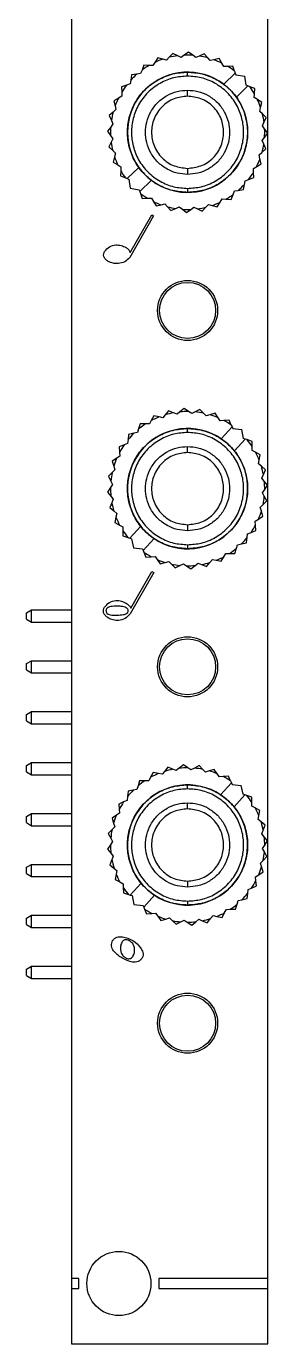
# Model space of a CAD drawing. Extents: x 616 to 1059, y 318 to 582.
# Drawn here: x 822.5 to 846.6, y 318.1 to 449.6 of the extents above; entities that cross this region are included whole.
import ezdxf

# ---------------------------------------------------------------- set-up
doc = ezdxf.new("R2010")
doc.units = 0
doc.layers.get('0').update_dxf_attribs({"linetype": 'CONTINUOUS'})

msp = doc.modelspace()

# ---------------------------------------------------------------- linework, layer by layer
at = {"color": 7, "linetype": 'CONTINUOUS'}
for p, q in [((827.05, 568.62), (827.05, 324.62)), ((846.65, 324.62), (846.65, 499.96)), ((838.74, 447), (838.31, 446.69)), ((839.17, 446.68), (838.74, 447)), ((834.28, 445.71), (834.1, 445.21)), ((834.81, 445.68), (834.28, 445.71)), ((835.19, 445.66), (834.81, 445.68)), ((835.39, 445.98), (835.19, 445.66)), ((835.68, 446.43), (835.39, 445.98)), ((836.19, 446.3), (835.68, 446.43)), ((836.56, 446.2), (836.19, 446.3)), ((836.82, 446.48), (836.56, 446.2)), ((837.18, 446.87), (836.82, 446.48)), ((837.66, 446.64), (837.18, 446.87)), ((838, 446.47), (837.66, 446.64)), ((838.31, 446.69), (838, 446.47)), ((839.47, 446.46), (839.17, 446.68)), ((839.82, 446.61), (839.47, 446.46)), ((840.3, 446.83), (839.82, 446.61)), ((840.66, 446.44), (840.3, 446.83)), ((840.91, 446.15), (840.66, 446.44)), ((841.28, 446.24), (840.91, 446.15)), ((841.8, 446.36), (841.28, 446.24)), ((842.07, 445.9), (841.8, 446.36)), ((842.26, 445.57), (842.07, 445.9)), ((833.06, 444.73), (832.97, 444.2)), ((833.58, 444.8), (833.06, 444.73)), ((833.96, 444.86), (833.58, 444.8)), ((834.1, 445.21), (833.96, 444.86)), ((838.65, 444.6), (838.65, 445)), ((842.64, 445.58), (842.26, 445.57)), ((842.26, 443.79), (843.41, 444.91)), ((843.17, 445.6), (842.64, 445.58)), ((843.35, 445.1), (843.17, 445.6)), ((843.35, 445.1), (843.41, 444.91)), ((843.41, 444.91), (843.48, 444.74)), ((843.48, 444.74), (844.37, 444.59)), ((844.5, 443.69), (844.37, 444.59)), ((832.55, 443.7), (832.05, 443.53)), ((832.05, 443.53), (832.07, 443)), ((832.07, 443), (832.08, 442.62)), ((832.91, 443.83), (832.55, 443.7)), ((832.97, 444.2), (832.91, 443.83)), ((838.65, 442.6), (838.65, 443.2)), ((843.52, 442.5), (844.67, 443.63)), ((844.67, 443.63), (844.5, 443.69)), ((844.86, 443.55), (844.67, 443.63)), ((845.35, 443.37), (844.86, 443.55)), ((845.32, 442.84), (845.35, 443.37)), ((831.75, 442.42), (831.29, 442.15)), ((831.29, 442.15), (831.41, 441.64)), ((832.08, 442.62), (831.75, 442.42)), ((845.3, 442.46), (845.32, 442.84)), ((845.63, 442.26), (845.3, 442.46)), ((846.08, 441.97), (845.63, 442.26)), ((845.94, 441.46), (846.08, 441.97)), ((831.21, 441.01), (830.82, 440.66)), ((830.82, 440.66), (831.04, 440.17)), ((831.5, 441.27), (831.21, 441.01)), ((831.41, 441.64), (831.5, 441.27)), ((845.85, 441.09), (845.94, 441.46)), ((846.13, 440.83), (845.85, 441.09)), ((846.51, 440.47), (846.13, 440.83)), ((846.28, 439.99), (846.51, 440.47)), ((830.97, 439.52), (830.65, 439.1)), ((830.65, 439.1), (830.96, 438.67)), ((831.19, 439.83), (830.97, 439.52)), ((831.04, 440.17), (831.19, 439.83)), ((846.12, 439.65), (846.28, 439.99)), ((846.34, 439.34), (846.12, 439.65)), ((846.65, 438.91), (846.34, 439.34)), ((831.01, 438.01), (830.78, 437.54)), ((830.96, 438.67), (831.18, 438.36)), ((831.18, 438.36), (831.01, 438.01)), ((846.1, 438.18), (846.33, 438.48)), ((846.26, 437.83), (846.1, 438.18)), ((846.47, 437.35), (846.26, 437.83)), ((846.33, 438.48), (846.65, 438.91)), ((830.78, 437.54), (831.17, 437.17)), ((831.17, 437.17), (831.45, 436.91)), ((831.35, 436.54), (831.22, 436.03)), ((831.45, 436.91), (831.35, 436.54)), ((845.8, 436.74), (846.08, 436.99)), ((845.88, 436.37), (845.8, 436.74)), ((846.08, 436.99), (846.47, 437.35)), ((831.22, 436.03), (831.67, 435.75)), ((831.67, 435.75), (831.99, 435.55)), ((831.97, 435.17), (831.94, 434.64)), ((831.99, 435.55), (831.97, 435.17)), ((833.77, 435.5), (832.62, 434.38)), ((838.65, 435.4), (838.65, 434.8)), ((845.22, 435.39), (845.55, 435.58)), ((845.23, 435.01), (845.22, 435.39)), ((845.55, 435.58), (846, 435.85)), ((846, 435.85), (845.88, 436.37)), ((831.94, 434.64), (832.44, 434.45)), ((832.44, 434.45), (832.62, 434.38)), ((832.62, 434.38), (832.79, 434.31)), ((832.79, 434.31), (832.92, 433.41)), ((835.03, 434.21), (833.88, 433.09)), ((844.24, 433.28), (844.32, 433.8)), ((844.32, 433.8), (844.39, 434.17)), ((844.39, 434.17), (844.75, 434.3)), ((844.75, 434.3), (845.25, 434.48)), ((845.25, 434.48), (845.23, 435.01)), ((832.92, 433.41), (833.82, 433.26)), ((833.82, 433.26), (833.88, 433.09)), ((833.88, 433.09), (833.95, 432.9)), ((833.95, 432.9), (834.12, 432.4)), ((838.65, 433.4), (838.65, 433)), ((843.01, 432.3), (843.2, 432.79)), ((843.2, 432.79), (843.34, 433.15)), ((843.34, 433.15), (843.71, 433.2)), ((843.71, 433.2), (844.24, 433.28)), ((834.12, 432.4), (834.65, 432.42)), ((834.65, 432.42), (835.03, 432.43)), ((835.03, 432.43), (835.23, 432.1)), ((835.23, 432.1), (835.5, 431.65)), ((835.5, 431.65), (836.01, 431.77)), ((836.01, 431.77), (836.38, 431.85)), ((836.38, 431.85), (836.64, 431.57)), ((836.64, 431.57), (836.99, 431.18)), ((836.99, 431.18), (837.48, 431.39)), ((837.48, 431.39), (837.82, 431.55)), ((837.82, 431.55), (838.13, 431.32)), ((838.13, 431.32), (838.55, 431)), ((838.55, 431), (838.98, 431.31)), ((838.98, 431.31), (839.29, 431.53)), ((839.29, 431.53), (839.64, 431.37)), ((839.64, 431.37), (840.11, 431.14)), ((840.11, 431.14), (840.48, 431.52)), ((840.48, 431.52), (840.74, 431.8)), ((840.74, 431.8), (841.11, 431.71)), ((841.11, 431.71), (841.62, 431.57)), ((841.62, 431.57), (841.9, 432.02)), ((841.9, 432.02), (842.1, 432.35)), ((842.1, 432.35), (842.48, 432.33)), ((842.48, 432.33), (843.01, 432.3)), ((835.26, 430.65), (832.87, 426.5)), ((832.91, 427.02), (835.07, 430.76)), ((835.07, 430.76), (835.26, 430.65)), ((835.02, 410.23), (834.84, 409.9)), ((835.28, 410.7), (835.02, 410.23)), ((835.8, 410.59), (835.28, 410.7)), ((836.17, 410.52), (835.8, 410.59)), ((836.41, 410.81), (836.17, 410.52)), ((836.76, 411.22), (836.41, 410.81)), ((837.25, 411.01), (836.76, 411.22)), ((837.6, 410.87), (837.25, 411.01)), ((837.89, 411.11), (837.6, 410.87)), ((838.31, 411.43), (837.89, 411.11)), ((838.75, 411.14), (838.31, 411.43)), ((839.07, 410.93), (838.75, 411.14)), ((839.4, 411.1), (839.07, 410.93)), ((839.87, 411.35), (839.4, 411.1)), ((840.25, 410.97), (839.87, 411.35)), ((840.52, 410.7), (840.25, 410.97)), ((840.88, 410.81), (840.52, 410.7)), ((841.39, 410.96), (840.88, 410.81)), ((841.69, 410.52), (841.39, 410.96)), ((841.9, 410.2), (841.69, 410.52)), ((842.28, 410.23), (841.9, 410.2)), ((842.81, 410.28), (842.28, 410.23)), ((843.01, 409.79), (842.81, 410.28)), ((832.76, 408.85), (832.7, 408.33)), ((833.28, 408.96), (832.76, 408.85)), ((833.65, 409.03), (833.28, 408.96)), ((833.76, 409.4), (833.65, 409.03)), ((833.93, 409.9), (833.76, 409.4)), ((834.45, 409.9), (833.93, 409.9)), ((834.84, 409.9), (834.45, 409.9)), ((838.65, 409.04), (838.65, 409.44)), ((842, 408.42), (843.09, 409.6)), ((843.01, 409.79), (843.09, 409.6)), ((843.09, 409.6), (843.16, 409.44)), ((843.16, 409.44), (844.06, 409.33)), ((844.24, 408.44), (844.06, 409.33)), ((832.3, 407.8), (831.81, 407.6)), ((831.81, 407.6), (831.86, 407.07)), ((832.65, 407.95), (832.3, 407.8)), ((832.7, 408.33), (832.65, 407.95)), ((838.65, 407.04), (838.65, 407.64)), ((843.32, 407.2), (844.41, 408.39)), ((844.41, 408.39), (844.24, 408.44)), ((844.6, 408.33), (844.41, 408.39)), ((845.11, 408.16), (844.6, 408.33)), ((845.11, 407.64), (845.11, 408.16)), ((845.11, 407.25), (845.11, 407.64)), ((831.57, 406.48), (831.13, 406.19)), ((831.13, 406.19), (831.28, 405.68)), ((831.89, 406.69), (831.57, 406.48)), ((831.86, 407.07), (831.89, 406.69)), ((845.44, 407.07), (845.11, 407.25)), ((845.9, 406.81), (845.44, 407.07)), ((845.73, 405.92), (845.8, 406.29)), ((845.8, 406.29), (845.9, 406.81)), ((831.12, 405.04), (830.74, 404.67)), ((831.39, 405.31), (831.12, 405.04)), ((831.28, 405.68), (831.39, 405.31)), ((846.02, 405.68), (845.73, 405.92)), ((846.42, 405.33), (846.02, 405.68)), ((846.22, 404.84), (846.42, 405.33)), ((830.74, 404.67), (830.99, 404.2)), ((831.16, 403.86), (830.95, 403.54)), ((830.99, 404.2), (831.16, 403.86)), ((846.07, 404.49), (846.22, 404.84)), ((846.31, 404.2), (846.07, 404.49)), ((846.64, 403.78), (846.31, 404.2)), ((846.35, 403.34), (846.64, 403.78)), ((830.95, 403.54), (830.66, 403.1)), ((830.66, 403.1), (830.98, 402.69)), ((830.98, 402.69), (831.22, 402.39)), ((831.22, 402.39), (831.08, 402.04)), ((846.14, 403.02), (846.35, 403.34)), ((846.31, 402.69), (846.14, 403.02)), ((846.55, 402.22), (846.31, 402.69)), ((831.08, 402.04), (830.87, 401.55)), ((830.87, 401.55), (831.28, 401.21)), ((831.28, 401.21), (831.57, 400.96)), ((831.57, 400.96), (831.5, 400.59)), ((845.91, 401.57), (846.18, 401.84)), ((846.02, 401.21), (845.91, 401.57)), ((846.16, 400.7), (846.02, 401.21)), ((846.18, 401.84), (846.55, 402.22)), ((831.5, 400.59), (831.39, 400.07)), ((831.39, 400.07), (831.86, 399.81)), ((831.86, 399.81), (832.19, 399.63)), ((832.19, 399.63), (832.19, 399.25)), ((833.97, 399.68), (832.88, 398.5)), ((838.65, 399.84), (838.65, 399.24)), ((845.41, 400.19), (845.72, 400.4)), ((845.44, 399.81), (845.41, 400.19)), ((845.48, 399.28), (845.44, 399.81)), ((845.72, 400.4), (846.16, 400.7)), ((832.19, 399.25), (832.19, 398.72)), ((832.19, 398.72), (832.69, 398.56)), ((832.69, 398.56), (832.88, 398.5)), ((832.88, 398.5), (833.06, 398.44)), ((833.06, 398.44), (833.24, 397.55)), ((835.3, 398.46), (834.21, 397.28)), ((844.54, 398.03), (844.6, 398.56)), ((844.6, 398.56), (844.64, 398.93)), ((844.64, 398.93), (844.99, 399.08)), ((844.99, 399.08), (845.48, 399.28)), ((833.24, 397.55), (834.14, 397.45)), ((834.14, 397.45), (834.21, 397.28)), ((834.21, 397.28), (834.29, 397.1)), ((834.29, 397.1), (834.49, 396.61)), ((838.65, 397.84), (838.65, 397.44)), ((842.28, 396.65), (842.46, 396.98)), ((842.46, 396.98), (842.84, 396.98)), ((842.84, 396.98), (843.37, 396.98)), ((843.37, 396.98), (843.53, 397.49)), ((843.53, 397.49), (843.65, 397.85)), ((843.65, 397.85), (844.02, 397.93)), ((844.02, 397.93), (844.54, 398.03)), ((834.49, 396.61), (835.02, 396.65)), ((835.02, 396.65), (835.4, 396.68)), ((835.4, 396.68), (835.61, 396.37)), ((835.61, 396.37), (835.9, 395.93)), ((835.9, 395.93), (836.41, 396.07)), ((836.41, 396.07), (836.78, 396.18)), ((836.78, 396.18), (837.05, 395.91)), ((837.05, 395.91), (837.42, 395.54)), ((837.42, 395.54), (837.89, 395.78)), ((837.89, 395.78), (838.23, 395.95)), ((838.23, 395.95), (838.55, 395.74)), ((838.55, 395.74), (838.99, 395.45)), ((838.99, 395.45), (839.4, 395.78)), ((839.4, 395.78), (839.7, 396.02)), ((839.7, 396.02), (840.05, 395.87)), ((840.05, 395.87), (840.54, 395.67)), ((840.54, 395.67), (840.88, 396.07)), ((840.88, 396.07), (841.13, 396.36)), ((841.13, 396.36), (841.5, 396.29)), ((841.5, 396.29), (842.02, 396.19)), ((842.02, 396.19), (842.28, 396.65)), ((835.29, 395.07), (832.91, 390.96)), ((832.97, 391.5), (835.09, 395.18)), ((835.09, 395.18), (835.29, 395.07)), ((822.55, 391.06), (823.05, 391.35)), ((822.55, 390.43), (822.55, 391.06)), ((822.55, 390.43), (823.05, 390.13)), ((823.05, 390.13), (823.05, 391.35)), ((823.05, 391.35), (827.05, 391.35)), ((823.05, 390.13), (827.05, 390.13)), ((822.55, 385.98), (823.05, 386.27)), ((822.55, 385.35), (822.55, 385.98)), ((822.55, 385.35), (823.05, 385.05)), ((823.05, 385.05), (823.05, 386.27)), ((823.05, 386.27), (827.05, 386.27)), ((823.05, 385.05), (827.05, 385.05)), ((822.55, 380.9), (823.05, 381.19)), ((822.55, 380.27), (822.55, 380.9)), ((822.55, 380.27), (823.05, 379.97)), ((823.05, 379.97), (823.05, 381.19)), ((823.05, 381.19), (827.05, 381.19)), ((823.05, 379.97), (827.05, 379.97)), ((822.55, 375.82), (823.05, 376.11)), ((823.05, 374.89), (823.05, 376.11)), ((823.05, 376.11), (827.05, 376.11)), ((822.55, 375.19), (822.55, 375.82)), ((822.55, 375.19), (823.05, 374.89)), ((823.05, 374.89), (827.05, 374.89)), ((834.95, 374.64), (834.77, 374.3)), ((835.21, 375.1), (834.95, 374.64)), ((835.73, 375.01), (835.21, 375.1)), ((836.1, 374.94), (835.73, 375.01)), ((836.34, 375.23), (836.1, 374.94)), ((836.68, 375.64), (836.34, 375.23)), ((837.17, 375.44), (836.68, 375.64)), ((837.52, 375.3), (837.17, 375.44)), ((837.82, 375.54), (837.52, 375.3)), ((838.23, 375.87), (837.82, 375.54)), ((838.67, 375.58), (838.23, 375.87)), ((838.99, 375.37), (838.67, 375.58)), ((839.33, 375.55), (838.99, 375.37)), ((839.8, 375.8), (839.33, 375.55)), ((840.18, 375.43), (839.8, 375.8)), ((840.45, 375.16), (840.18, 375.43)), ((840.81, 375.27), (840.45, 375.16)), ((841.32, 375.42), (840.81, 375.27)), ((841.62, 374.99), (841.32, 375.42)), ((841.83, 374.67), (841.62, 374.99)), ((842.21, 374.71), (841.83, 374.67)), ((842.74, 374.76), (842.21, 374.71)), ((842.95, 374.27), (842.74, 374.76)), ((833.22, 373.35), (832.7, 373.24)), ((833.59, 373.42), (833.22, 373.35)), ((833.71, 373.79), (833.59, 373.42)), ((833.86, 374.29), (833.71, 373.79)), ((834.39, 374.3), (833.86, 374.29)), ((834.77, 374.3), (834.39, 374.3)), ((838.65, 373.48), (838.65, 373.88)), ((841.95, 372.89), (843.03, 374.09)), ((842.95, 374.27), (843.03, 374.09)), ((843.03, 374.09), (843.1, 373.92)), ((843.1, 373.92), (844, 373.83)), ((844.19, 372.94), (844, 373.83)), ((832.26, 372.18), (831.77, 371.97)), ((832.61, 372.33), (832.26, 372.18)), ((832.65, 372.71), (832.61, 372.33)), ((832.7, 373.24), (832.65, 372.71)), ((838.65, 371.48), (838.65, 372.08)), ((843.29, 371.69), (844.36, 372.88)), ((844.36, 372.88), (844.19, 372.94)), ((844.55, 372.82), (844.36, 372.88)), ((845.06, 372.67), (844.55, 372.82)), ((845.06, 372.14), (845.06, 372.67)), ((845.07, 371.76), (845.06, 372.14)), ((822.55, 370.74), (823.05, 371.03)), ((822.55, 370.11), (822.55, 370.74)), ((823.05, 369.81), (823.05, 371.03)), ((823.05, 371.03), (827.05, 371.03)), ((831.54, 370.85), (831.11, 370.55)), ((831.86, 371.07), (831.54, 370.85)), ((831.77, 371.97), (831.82, 371.45)), ((831.82, 371.45), (831.86, 371.07)), ((845.4, 371.58), (845.07, 371.76)), ((845.87, 371.32), (845.4, 371.58)), ((845.7, 370.43), (845.77, 370.8)), ((845.77, 370.8), (845.87, 371.32)), ((822.55, 370.11), (823.05, 369.81)), ((823.05, 369.81), (827.05, 369.81)), ((831.1, 369.41), (830.73, 369.03)), ((831.37, 369.68), (831.1, 369.41)), ((831.11, 370.55), (831.26, 370.05)), ((831.26, 370.05), (831.37, 369.68)), ((845.99, 370.19), (845.7, 370.43)), ((846.4, 369.85), (845.99, 370.19)), ((846.21, 369.36), (846.4, 369.85)), ((830.73, 369.03), (830.98, 368.56)), ((831.16, 368.23), (830.95, 367.91)), ((830.98, 368.56), (831.16, 368.23)), ((846.06, 369.01), (846.21, 369.36)), ((846.3, 368.71), (846.06, 369.01)), ((846.64, 368.3), (846.3, 368.71)), ((846.35, 367.86), (846.64, 368.3)), ((830.95, 367.91), (830.66, 367.47)), ((830.66, 367.47), (830.99, 367.05)), ((830.99, 367.05), (831.23, 366.76)), ((831.23, 366.76), (831.09, 366.41)), ((846.14, 367.54), (846.35, 367.86)), ((846.32, 367.2), (846.14, 367.54)), ((846.56, 366.73), (846.32, 367.2)), ((822.55, 365.66), (823.05, 365.95)), ((822.55, 365.03), (822.55, 365.66)), ((823.05, 364.73), (823.05, 365.95)), ((823.05, 365.95), (827.05, 365.95)), ((831.09, 366.41), (830.89, 365.91)), ((830.89, 365.91), (831.3, 365.58)), ((831.3, 365.58), (831.59, 365.33)), ((845.93, 366.08), (846.19, 366.35)), ((846.04, 365.72), (845.93, 366.08)), ((846.19, 365.21), (846.04, 365.72)), ((846.19, 366.35), (846.56, 366.73)), ((822.55, 365.03), (823.05, 364.73)), ((823.05, 364.73), (827.05, 364.73)), ((831.52, 364.96), (831.43, 364.44)), ((831.43, 364.44), (831.89, 364.19)), ((831.59, 365.33), (831.52, 364.96)), ((831.89, 364.19), (832.23, 364.01)), ((838.65, 364.28), (838.65, 363.68)), ((845.44, 364.7), (845.75, 364.91)), ((845.47, 364.32), (845.44, 364.7)), ((845.52, 363.79), (845.47, 364.32)), ((845.75, 364.91), (846.19, 365.21)), ((832.23, 364.01), (832.23, 363.63)), ((832.23, 363.63), (832.24, 363.1)), ((832.24, 363.1), (832.74, 362.94)), ((832.74, 362.94), (832.93, 362.88)), ((834.01, 364.08), (832.93, 362.88)), ((832.93, 362.88), (833.11, 362.83)), ((833.11, 362.83), (833.29, 361.94)), ((835.35, 362.87), (834.27, 361.68)), ((844.59, 362.53), (844.65, 363.05)), ((844.65, 363.05), (844.69, 363.43)), ((844.69, 363.43), (845.04, 363.58)), ((845.04, 363.58), (845.52, 363.79)), ((833.29, 361.94), (834.2, 361.84)), ((834.2, 361.84), (834.27, 361.68)), ((834.27, 361.68), (834.35, 361.49)), ((834.35, 361.49), (834.56, 361.01)), ((838.65, 362.28), (838.65, 361.88)), ((843.43, 361.47), (843.59, 361.98)), ((843.59, 361.98), (843.7, 362.34)), ((843.7, 362.34), (844.07, 362.42)), ((844.07, 362.42), (844.59, 362.53)), ((822.55, 360.58), (823.05, 360.87)), ((822.55, 359.95), (822.55, 360.58)), ((823.05, 359.65), (823.05, 360.87)), ((823.05, 360.87), (827.05, 360.87)), ((834.56, 361.01), (835.08, 361.06)), ((835.08, 361.06), (835.46, 361.09)), ((835.46, 361.09), (835.68, 360.78)), ((835.68, 360.78), (835.98, 360.34)), ((835.98, 360.34), (836.48, 360.49)), ((836.48, 360.49), (836.85, 360.6)), ((836.85, 360.6), (837.12, 360.34)), ((837.12, 360.34), (837.5, 359.97)), ((837.5, 359.97), (837.97, 360.21)), ((837.97, 360.21), (838.3, 360.39)), ((838.3, 360.39), (838.62, 360.18)), ((838.62, 360.18), (839.06, 359.89)), ((839.06, 359.89), (839.48, 360.23)), ((839.48, 360.23), (839.77, 360.47)), ((839.77, 360.47), (840.12, 360.32)), ((840.12, 360.32), (840.62, 360.13)), ((840.62, 360.13), (840.95, 360.54)), ((840.95, 360.54), (841.2, 360.83)), ((841.2, 360.83), (841.57, 360.76)), ((841.57, 360.76), (842.09, 360.66)), ((842.09, 360.66), (842.34, 361.13)), ((842.34, 361.13), (842.52, 361.46)), ((842.52, 361.46), (842.9, 361.47)), ((842.9, 361.47), (843.43, 361.47)), ((822.55, 359.95), (823.05, 359.65)), ((823.05, 359.65), (827.05, 359.65)), ((822.55, 355.5), (823.05, 355.79)), ((822.55, 354.87), (822.55, 355.5)), ((823.05, 354.57), (823.05, 355.79)), ((823.05, 355.79), (827.05, 355.79)), ((822.55, 354.87), (823.05, 354.57)), ((823.05, 354.57), (827.05, 354.57)), ((827.05, 324.62), (827.05, 323.62)), ((827.79, 324.62), (827.05, 324.62)), ((827.05, 323.62), (827.79, 323.62)), ((827.05, 323.62), (827.05, 318.12)), ((827.79, 323.62), (827.79, 324.62)), ((835.79, 324.62), (835.79, 323.62)), ((846.65, 324.62), (835.79, 324.62)), ((835.79, 323.62), (846.65, 323.62)), ((846.65, 323.62), (846.65, 324.62)), ((846.65, 318.12), (846.65, 323.62)), ((827.05, 318.12), (846.65, 318.12))]:
    msp.add_line(p, q, dxfattribs=at)
for centre, radius in [((838.65, 421.22), 3), ((838.65, 421.22), 2.8), ((838.65, 385.66), 3), ((838.65, 385.66), 2.8), ((838.65, 350.1), 3), ((838.65, 350.1), 2.8), ((831.79, 324.12), 3.2)]:
    msp.add_circle(centre, radius, dxfattribs=at)
for centre, radius, start, end in [((838.65, 439), 7.7, 119.8756, 126.2433), ((838.65, 439), 7.7, 108.6256, 114.9933), ((838.65, 439), 7.7, 97.3756, 103.7433), ((838.65, 439), 7.7, 86.1256, 92.4933), ((838.65, 439), 7.7, 74.8756, 81.2433), ((838.65, 439), 7.7, 63.6256, 69.9933), ((838.65, 439), 6, 52.9364, 215.6825), ((838.65, 439), 7.7, 131.1256, 137.4933), ((838.65, 439), 7.7, 52.3756, 58.7433), ((838.65, 439), 7.7, 142.3756, 148.7433), ((838.65, 439), 6, 35.6825, 52.9364), ((838.65, 439), 7.7, 29.8756, 36.2433), ((838.65, 439), 7.7, 153.6256, 159.9933), ((838.65, 439), 6, 232.9364, 35.6825), ((838.65, 439), 7.7, 18.6256, 24.9933), ((838.65, 439), 7.7, 164.8756, 171.2433), ((838.65, 439), 7.7, 7.3756, 13.7433), ((838.65, 439), 7.7, 176.1256, 182.4933), ((838.65, 439), 7.7, 356.1256, 2.4933), ((838.65, 439), 7.7, 187.3756, 193.7433), ((838.65, 439), 7.7, 344.8756, 351.2433), ((838.65, 439), 7.7, 198.6256, 204.9933), ((838.65, 439), 7.7, 209.8756, 216.2433), ((838.65, 439), 6, 215.6825, 232.9364), ((838.65, 439), 7.7, 333.6256, 339.9933), ((838.65, 439), 7.7, 311.1256, 317.4933), ((838.65, 439), 7.7, 322.3756, 328.7433), ((838.65, 439), 7.7, 232.3756, 238.7433), ((838.65, 439), 7.7, 299.8756, 306.2433), ((838.65, 439), 7.7, 243.6256, 249.9933), ((838.65, 439), 7.7, 254.8756, 261.2433), ((838.65, 439), 7.7, 266.1256, 272.4933), ((838.65, 439), 7.7, 277.3756, 283.7433), ((838.65, 439), 7.7, 288.6256, 294.9933), ((838.65, 403.44), 7.7, 111.7462, 118.114), ((838.65, 403.44), 7.7, 100.4962, 106.864), ((838.65, 403.44), 7.7, 89.2462, 95.614), ((838.65, 403.44), 7.7, 77.9962, 84.364), ((838.65, 403.44), 7.7, 66.7462, 73.114), ((838.65, 403.44), 7.7, 55.4962, 61.864), ((838.65, 403.44), 6, 56.057, 218.8032), ((838.65, 403.44), 7.7, 134.2462, 140.614), ((838.65, 403.44), 7.7, 122.9962, 129.364), ((838.65, 403.44), 7.7, 145.4962, 151.864), ((838.65, 403.44), 6, 38.8032, 56.057), ((838.65, 403.44), 7.7, 32.9962, 39.364), ((838.65, 403.44), 7.7, 156.7462, 163.114), ((838.65, 403.44), 6, 236.057, 38.8032), ((838.65, 403.44), 7.7, 21.7462, 28.114), ((838.65, 403.44), 7.7, 167.9962, 174.364), ((838.65, 403.44), 7.7, 10.4962, 16.864), ((838.65, 403.44), 7.7, 359.2462, 5.614), ((838.65, 403.44), 7.7, 179.2462, 185.614), ((838.65, 403.44), 7.7, 347.9962, 354.364), ((838.65, 403.44), 7.7, 190.4962, 196.864), ((838.65, 403.44), 7.7, 336.7462, 343.114), ((838.65, 403.44), 7.7, 201.7462, 208.114), ((838.65, 403.44), 6, 218.8032, 236.057), ((838.65, 403.44), 7.7, 325.4962, 331.864), ((838.65, 403.44), 7.7, 212.9962, 219.364), ((838.65, 403.44), 7.7, 314.2462, 320.614), ((838.65, 403.44), 7.7, 235.4962, 241.864), ((838.65, 403.44), 7.7, 302.9962, 309.364), ((838.65, 403.44), 7.7, 246.7462, 253.114), ((838.65, 403.44), 7.7, 257.9962, 264.364), ((838.65, 403.44), 7.7, 269.2462, 275.614), ((838.65, 403.44), 7.7, 280.4962, 286.864), ((838.65, 403.44), 7.7, 291.7462, 298.114), ((838.65, 367.88), 7.7, 112.3036, 118.6714), ((838.65, 367.88), 7.7, 101.0536, 107.4214), ((838.65, 367.88), 7.7, 89.8036, 96.1714), ((838.65, 367.88), 7.7, 78.5536, 84.9214), ((838.65, 367.88), 7.7, 67.3036, 73.6714), ((838.65, 367.88), 7.7, 56.0536, 62.4214), ((838.65, 367.88), 6, 56.6144, 219.3606), ((838.65, 367.88), 7.7, 134.8036, 141.1714), ((838.65, 367.88), 7.7, 123.5536, 129.9214), ((838.65, 367.88), 7.7, 146.0536, 152.4214), ((838.65, 367.88), 6, 39.3606, 56.6144), ((838.65, 367.88), 7.7, 33.5536, 39.9214), ((838.65, 367.88), 7.7, 157.3036, 163.6714), ((838.65, 367.88), 6, 236.6144, 39.3606), ((838.65, 367.88), 7.7, 22.3036, 28.6714), ((838.65, 367.88), 7.7, 168.5536, 174.9214), ((838.65, 367.88), 7.7, 11.0536, 17.4214), ((838.65, 367.88), 7.7, 359.8036, 6.1714), ((838.65, 367.88), 7.7, 179.8036, 186.1714), ((838.65, 367.88), 7.7, 348.5536, 354.9214), ((838.65, 367.88), 7.7, 191.0536, 197.4214), ((838.65, 367.88), 7.7, 337.3036, 343.6714), ((838.65, 367.88), 7.7, 202.3036, 208.6714), ((838.65, 367.88), 7.7, 326.0536, 332.4214), ((838.65, 367.88), 7.7, 213.5536, 219.9214), ((838.65, 367.88), 6, 219.3606, 236.6144), ((838.65, 367.88), 7.7, 314.8036, 321.1714), ((838.65, 367.88), 7.7, 236.0536, 242.4214), ((838.65, 367.88), 7.7, 303.5536, 309.9214), ((838.65, 367.88), 7.7, 247.3036, 253.6714), ((838.65, 367.88), 7.7, 258.5536, 264.9214), ((838.65, 367.88), 7.7, 269.8036, 276.1714), ((838.65, 367.88), 7.7, 281.0536, 287.4214), ((838.65, 367.88), 7.7, 292.3036, 298.6714)]:
    msp.add_arc(centre, radius, start, end, dxfattribs=at)
for points, knots in [([(838.65, 433), (838.15, 433.04), (837.13, 433.11), (835.66, 433.72), (834.35, 434.7), (833.36, 436.02), (832.77, 437.49), (832.59, 439), (832.77, 440.52), (833.36, 441.99), (834.35, 443.3), (835.66, 444.28), (837.13, 444.89), (838.15, 444.97), (838.65, 445)], [0, 0, 0, 0, 0.078504, 0.162677, 0.25, 0.337323, 0.421496, 0.5, 0.578504, 0.662677, 0.75, 0.837323, 0.921496, 1, 1, 1, 1]), ([(838.65, 444.6), (838.19, 444.57), (837.23, 444.5), (835.86, 443.93), (834.64, 443.01), (833.71, 441.79), (833.17, 440.42), (832.99, 439), (833.17, 437.59), (833.71, 436.21), (834.64, 434.99), (835.86, 434.07), (837.23, 433.5), (838.19, 433.44), (838.65, 433.4)], [0, 0, 0, 0, 0.078504, 0.162677, 0.25, 0.337323, 0.421496, 0.5, 0.578504, 0.662677, 0.75, 0.837323, 0.921496, 1, 1, 1, 1]), ([(838.65, 445), (839.14, 444.97), (840.16, 444.89), (841.64, 444.28), (842.94, 443.3), (843.94, 441.99), (844.52, 440.52), (844.71, 439), (844.52, 437.49), (843.94, 436.02), (842.94, 434.7), (841.64, 433.72), (840.16, 433.11), (839.14, 433.04), (838.65, 433)], [0, 0, 0, 0, 0.078504, 0.162677, 0.25, 0.337323, 0.421496, 0.5, 0.578504, 0.662677, 0.75, 0.837323, 0.921496, 1, 1, 1, 1]), ([(838.65, 433.4), (839.11, 433.44), (840.06, 433.5), (841.44, 434.07), (842.66, 434.99), (843.58, 436.21), (844.13, 437.59), (844.3, 439), (844.13, 440.42), (843.58, 441.79), (842.66, 443.01), (841.44, 443.93), (840.06, 444.5), (839.11, 444.57), (838.65, 444.6)], [0, 0, 0, 0, 0.078504, 0.162677, 0.25, 0.337323, 0.421496, 0.5, 0.578504, 0.662677, 0.75, 0.837323, 0.921496, 1, 1, 1, 1]), ([(838.65, 434.8), (838.3, 434.83), (837.59, 434.88), (836.56, 435.3), (835.64, 435.99), (834.95, 436.91), (834.54, 437.94), (834.41, 439), (834.54, 440.06), (834.95, 441.09), (835.64, 442.01), (836.56, 442.7), (837.59, 443.13), (838.3, 443.18), (838.65, 443.2)], [0, 0, 0, 0, 0.078504, 0.162677, 0.25, 0.337323, 0.421496, 0.5, 0.578504, 0.662677, 0.75, 0.837323, 0.921496, 1, 1, 1, 1]), ([(838.65, 443.2), (838.99, 443.18), (839.71, 443.13), (840.74, 442.7), (841.66, 442.01), (842.35, 441.09), (842.76, 440.06), (842.89, 439), (842.76, 437.94), (842.35, 436.91), (841.66, 435.99), (840.74, 435.3), (839.71, 434.88), (838.99, 434.83), (838.65, 434.8)], [0, 0, 0, 0, 0.078504, 0.162677, 0.25, 0.337323, 0.421496, 0.5, 0.578504, 0.662677, 0.75, 0.837323, 0.921496, 1, 1, 1, 1]), ([(838.65, 442.6), (838.2, 442.55), (837.25, 442.45), (836.03, 441.61), (835.23, 440.4), (834.96, 439), (835.23, 437.61), (836.03, 436.39), (837.25, 435.56), (838.2, 435.45), (838.65, 435.4)], [0, 0, 0, 0, 0.120054, 0.25, 0.379946, 0.5, 0.620054, 0.75, 0.879946, 1, 1, 1, 1]), ([(838.65, 435.4), (839.1, 435.45), (840.04, 435.56), (841.27, 436.39), (842.07, 437.61), (842.33, 439), (842.07, 440.4), (841.27, 441.61), (840.04, 442.45), (839.1, 442.55), (838.65, 442.6)], [0, 0, 0, 0, 0.120054, 0.25, 0.379946, 0.5, 0.620054, 0.75, 0.879946, 1, 1, 1, 1]), ([(830.36, 427.12), (830.51, 427.3), (830.8, 427.64), (831.44, 427.78), (832.02, 427.74), (832.34, 427.58), (832.5, 427.5)], [0, 0, 0, 0, 0.2783, 0.558213, 0.779085, 1, 1, 1, 1]), ([(832.5, 427.5), (832.6, 427.44), (832.79, 427.31), (832.87, 427.11), (832.91, 427.02)], [0, 0, 0, 0, 0.559969, 1, 1, 1, 1]), ([(830.71, 426.12), (830.62, 426.18), (830.43, 426.31), (830.27, 426.59), (830.25, 426.88), (830.32, 427.04), (830.36, 427.12)], [0, 0, 0, 0, 0.280577, 0.560305, 0.77989, 1, 1, 1, 1]), ([(832.87, 426.5), (832.71, 426.34), (832.4, 426.02), (831.77, 425.9), (831.2, 425.91), (830.87, 426.05), (830.71, 426.12)], [0, 0, 0, 0, 0.27751, 0.558305, 0.779461, 1, 1, 1, 1]), ([(838.65, 397.44), (838.15, 397.48), (837.13, 397.55), (835.66, 398.16), (834.35, 399.14), (833.36, 400.46), (832.77, 401.93), (832.59, 403.44), (832.77, 404.96), (833.36, 406.43), (834.35, 407.74), (835.66, 408.72), (837.13, 409.33), (838.15, 409.41), (838.65, 409.44)], [0, 0, 0, 0, 0.078504, 0.162677, 0.25, 0.337323, 0.421496, 0.5, 0.578504, 0.662677, 0.75, 0.837323, 0.921496, 1, 1, 1, 1]), ([(838.65, 409.04), (838.19, 409.01), (837.23, 408.94), (835.86, 408.37), (834.64, 407.45), (833.71, 406.23), (833.17, 404.86), (832.99, 403.44), (833.17, 402.03), (833.71, 400.65), (834.64, 399.43), (835.86, 398.51), (837.23, 397.94), (838.19, 397.88), (838.65, 397.84)], [0, 0, 0, 0, 0.078504, 0.162677, 0.25, 0.337323, 0.421496, 0.5, 0.578504, 0.662677, 0.75, 0.837323, 0.921496, 1, 1, 1, 1]), ([(838.65, 409.44), (839.14, 409.41), (840.16, 409.33), (841.64, 408.72), (842.94, 407.74), (843.94, 406.43), (844.52, 404.96), (844.71, 403.44), (844.52, 401.93), (843.94, 400.46), (842.94, 399.14), (841.64, 398.16), (840.16, 397.55), (839.14, 397.48), (838.65, 397.44)], [0, 0, 0, 0, 0.078504, 0.162677, 0.25, 0.337323, 0.421496, 0.5, 0.578504, 0.662677, 0.75, 0.837323, 0.921496, 1, 1, 1, 1]), ([(838.65, 397.84), (839.11, 397.88), (840.06, 397.94), (841.44, 398.51), (842.66, 399.43), (843.58, 400.65), (844.13, 402.03), (844.3, 403.44), (844.13, 404.86), (843.58, 406.23), (842.66, 407.45), (841.44, 408.37), (840.06, 408.94), (839.11, 409.01), (838.65, 409.04)], [0, 0, 0, 0, 0.078504, 0.162677, 0.25, 0.337323, 0.421496, 0.5, 0.578504, 0.662677, 0.75, 0.837323, 0.921496, 1, 1, 1, 1]), ([(838.65, 399.24), (838.3, 399.27), (837.59, 399.32), (836.56, 399.74), (835.64, 400.43), (834.95, 401.35), (834.54, 402.38), (834.41, 403.44), (834.54, 404.5), (834.95, 405.53), (835.64, 406.45), (836.56, 407.14), (837.59, 407.57), (838.3, 407.62), (838.65, 407.64)], [0, 0, 0, 0, 0.0785035, 0.1626766, 0.25, 0.3373234, 0.4214965, 0.5, 0.5785035, 0.6626766, 0.75, 0.8373234, 0.9214965, 1, 1, 1, 1]), ([(838.65, 407.64), (838.99, 407.62), (839.71, 407.57), (840.74, 407.14), (841.66, 406.45), (842.35, 405.53), (842.76, 404.5), (842.89, 403.44), (842.76, 402.38), (842.35, 401.35), (841.66, 400.43), (840.74, 399.74), (839.71, 399.32), (838.99, 399.27), (838.65, 399.24)], [0, 0, 0, 0, 0.078504, 0.162677, 0.25, 0.337323, 0.421496, 0.5, 0.578504, 0.662677, 0.75, 0.837323, 0.921496, 1, 1, 1, 1]), ([(838.65, 407.04), (838.2, 406.99), (837.25, 406.89), (836.03, 406.05), (835.23, 404.84), (834.96, 403.44), (835.23, 402.05), (836.03, 400.83), (837.25, 400), (838.2, 399.89), (838.65, 399.84)], [0, 0, 0, 0, 0.120054, 0.25, 0.379946, 0.5, 0.620054, 0.75, 0.879946, 1, 1, 1, 1]), ([(838.65, 399.84), (839.1, 399.89), (840.04, 400), (841.27, 400.83), (842.07, 402.05), (842.33, 403.44), (842.07, 404.84), (841.27, 406.05), (840.04, 406.89), (839.1, 406.99), (838.65, 407.04)], [0, 0, 0, 0, 0.120054, 0.25, 0.379946, 0.5, 0.620054, 0.75, 0.879946, 1, 1, 1, 1]), ([(830.34, 391.6), (830.49, 391.77), (830.8, 392.13), (831.45, 392.3), (832.05, 392.25), (832.37, 392.08), (832.53, 392)], [0, 0, 0, 0, 0.279333, 0.558846, 0.779084, 1, 1, 1, 1]), ([(832.53, 392), (832.64, 391.93), (832.83, 391.8), (832.93, 391.59), (832.97, 391.5)], [0, 0, 0, 0, 0.560168, 1, 1, 1, 1]), ([(830.71, 390.56), (830.61, 390.62), (830.42, 390.75), (830.25, 391.04), (830.22, 391.35), (830.3, 391.51), (830.34, 391.6)], [0, 0, 0, 0, 0.280578, 0.560295, 0.779882, 1, 1, 1, 1]), ([(830.54, 391.44), (830.53, 391.41), (830.51, 391.35), (830.5, 391.29), (830.5, 391.27)], [0, 0, 0, 0, 0.558554, 1, 1, 1, 1]), ([(830.5, 391.27), (830.51, 391.23), (830.51, 391.15), (830.57, 391.02), (830.66, 390.96), (830.71, 390.93)], [0, 0, 0, 0, 0.280466, 0.560646, 1, 1, 1, 1]), ([(831.6, 391.71), (831.39, 391.7), (831.1, 391.7), (830.72, 391.61), (830.6, 391.5), (830.54, 391.44)], [0, 0, 0, 0, 0.561571, 0.782109, 1, 1, 1, 1]), ([(832.91, 390.96), (832.76, 390.78), (832.45, 390.43), (831.8, 390.25), (831.2, 390.3), (830.87, 390.47), (830.71, 390.56)], [0, 0, 0, 0, 0.279418, 0.559107, 0.779113, 1, 1, 1, 1]), ([(830.71, 390.93), (830.87, 390.88), (831.17, 390.78), (831.48, 390.8), (831.61, 390.81)], [0, 0, 0, 0, 0.558095, 1, 1, 1, 1]), ([(832.53, 391.56), (832.36, 391.61), (832.06, 391.71), (831.74, 391.71), (831.6, 391.71)], [0, 0, 0, 0, 0.5584766, 1, 1, 1, 1]), ([(831.61, 390.81), (831.82, 390.83), (832.11, 390.84), (832.49, 390.92), (832.61, 391.03), (832.68, 391.08)], [0, 0, 0, 0, 0.562016, 0.782673, 1, 1, 1, 1]), ([(832.71, 391.25), (832.71, 391.29), (832.71, 391.36), (832.65, 391.48), (832.58, 391.53), (832.53, 391.56)], [0, 0, 0, 0, 0.280566, 0.560844, 1, 1, 1, 1]), ([(832.68, 391.08), (832.69, 391.11), (832.71, 391.17), (832.71, 391.23), (832.71, 391.25)], [0, 0, 0, 0, 0.559227, 1, 1, 1, 1]), ([(838.65, 361.88), (838.15, 361.92), (837.13, 361.99), (835.66, 362.6), (834.35, 363.58), (833.36, 364.9), (832.77, 366.37), (832.59, 367.88), (832.77, 369.4), (833.36, 370.87), (834.35, 372.18), (835.66, 373.16), (837.13, 373.77), (838.15, 373.85), (838.65, 373.88)], [0, 0, 0, 0, 0.0785035, 0.1626766, 0.25, 0.3373234, 0.4214965, 0.5, 0.5785035, 0.6626766, 0.75, 0.8373234, 0.9214965, 1, 1, 1, 1]), ([(838.65, 373.48), (838.19, 373.45), (837.23, 373.38), (835.86, 372.81), (834.64, 371.89), (833.71, 370.67), (833.17, 369.3), (832.99, 367.88), (833.17, 366.47), (833.71, 365.09), (834.64, 363.87), (835.86, 362.95), (837.23, 362.38), (838.19, 362.32), (838.65, 362.28)], [0, 0, 0, 0, 0.078504, 0.162677, 0.25, 0.337323, 0.421496, 0.5, 0.578504, 0.662677, 0.75, 0.837323, 0.921496, 1, 1, 1, 1]), ([(838.65, 373.88), (839.14, 373.85), (840.16, 373.77), (841.64, 373.16), (842.94, 372.18), (843.94, 370.87), (844.52, 369.4), (844.71, 367.88), (844.52, 366.37), (843.94, 364.9), (842.94, 363.58), (841.64, 362.6), (840.16, 361.99), (839.14, 361.92), (838.65, 361.88)], [0, 0, 0, 0, 0.078504, 0.162677, 0.25, 0.337323, 0.421496, 0.5, 0.578504, 0.662677, 0.75, 0.837323, 0.921496, 1, 1, 1, 1]), ([(838.65, 362.28), (839.11, 362.32), (840.06, 362.38), (841.44, 362.95), (842.66, 363.87), (843.58, 365.09), (844.13, 366.47), (844.3, 367.88), (844.13, 369.3), (843.58, 370.67), (842.66, 371.89), (841.44, 372.81), (840.06, 373.38), (839.11, 373.45), (838.65, 373.48)], [0, 0, 0, 0, 0.078504, 0.162677, 0.25, 0.337323, 0.421496, 0.5, 0.578504, 0.662677, 0.75, 0.837323, 0.921496, 1, 1, 1, 1]), ([(838.65, 363.68), (838.3, 363.71), (837.59, 363.76), (836.56, 364.18), (835.64, 364.87), (834.95, 365.79), (834.54, 366.82), (834.41, 367.88), (834.54, 368.94), (834.95, 369.97), (835.64, 370.89), (836.56, 371.58), (837.59, 372.01), (838.3, 372.06), (838.65, 372.08)], [0, 0, 0, 0, 0.0785035, 0.1626766, 0.25, 0.3373234, 0.4214965, 0.5, 0.5785035, 0.6626766, 0.75, 0.8373234, 0.9214965, 1, 1, 1, 1]), ([(838.65, 372.08), (838.99, 372.06), (839.71, 372.01), (840.74, 371.58), (841.66, 370.89), (842.35, 369.97), (842.76, 368.94), (842.89, 367.88), (842.76, 366.82), (842.35, 365.79), (841.66, 364.87), (840.74, 364.18), (839.71, 363.76), (838.99, 363.71), (838.65, 363.68)], [0, 0, 0, 0, 0.078504, 0.162677, 0.25, 0.337323, 0.421496, 0.5, 0.578504, 0.662677, 0.75, 0.837323, 0.921496, 1, 1, 1, 1]), ([(838.65, 371.48), (838.2, 371.43), (837.25, 371.33), (836.03, 370.49), (835.23, 369.28), (834.96, 367.88), (835.23, 366.49), (836.03, 365.27), (837.25, 364.44), (838.2, 364.33), (838.65, 364.28)], [0, 0, 0, 0, 0.120054, 0.25, 0.379946, 0.5, 0.620054, 0.75, 0.879946, 1, 1, 1, 1]), ([(838.65, 364.28), (839.1, 364.33), (840.04, 364.44), (841.27, 365.27), (842.07, 366.49), (842.33, 367.88), (842.07, 369.28), (841.27, 370.49), (840.04, 371.33), (839.1, 371.43), (838.65, 371.48)], [0, 0, 0, 0, 0.120054, 0.25, 0.379946, 0.5, 0.620054, 0.75, 0.879946, 1, 1, 1, 1]), ([(832.09, 356.62), (831.94, 356.72), (831.63, 356.91), (831.23, 357.29), (831.04, 357.72), (831.05, 358.09), (831.13, 358.26), (831.16, 358.34)], [0, 0, 0, 0, 0.250869, 0.501166, 0.749935, 0.874928, 1, 1, 1, 1]), ([(831.16, 358.34), (831.22, 358.41), (831.33, 358.56), (831.68, 358.72), (832.34, 358.75), (832.85, 358.5), (833.19, 358.34)], [0, 0, 0, 0, 0.124977, 0.250269, 0.500029, 1, 1, 1, 1]), ([(832.08, 358.16), (832.02, 358.02), (831.92, 357.78), (831.95, 357.52), (831.96, 357.41)], [0, 0, 0, 0, 0.558925, 1, 1, 1, 1]), ([(832.2, 358.32), (832.17, 358.29), (832.13, 358.24), (832.09, 358.18), (832.08, 358.16)], [0, 0, 0, 0, 0.559386, 1, 1, 1, 1]), ([(832.91, 358.28), (832.79, 358.34), (832.61, 358.44), (832.34, 358.43), (832.24, 358.36), (832.2, 358.32)], [0, 0, 0, 0, 0.560364, 0.779981, 1, 1, 1, 1]), ([(833.23, 356.84), (833.29, 356.99), (833.39, 357.27), (833.34, 357.69), (833.2, 358.06), (833.01, 358.2), (832.91, 358.28)], [0, 0, 0, 0, 0.279577, 0.559827, 0.780222, 1, 1, 1, 1]), ([(833.19, 358.34), (833.47, 358.12), (833.89, 357.8), (834.17, 357.24), (834.22, 356.88), (834.16, 356.71), (834.12, 356.63)], [0, 0, 0, 0, 0.499269, 0.749938, 0.875207, 1, 1, 1, 1]), ([(831.96, 357.41), (831.97, 357.36), (831.98, 357.28), (832, 357.2), (832.01, 357.16)], [0, 0, 0, 0, 0.55996, 1, 1, 1, 1]), ([(832.01, 357.16), (832.05, 357.09), (832.1, 356.95), (832.19, 356.83), (832.23, 356.78)], [0, 0, 0, 0, 0.559826, 1, 1, 1, 1]), ([(834.12, 356.63), (834.07, 356.55), (833.96, 356.39), (833.71, 356.25), (833.43, 356.18), (833.05, 356.2), (832.59, 356.35), (832.26, 356.53), (832.09, 356.62)], [0, 0, 0, 0, 0.124844, 0.249614, 0.374538, 0.499557, 0.749538, 1, 1, 1, 1]), ([(832.23, 356.78), (832.26, 356.76), (832.32, 356.71), (832.38, 356.67), (832.41, 356.65)], [0, 0, 0, 0, 0.559705, 1, 1, 1, 1]), ([(832.41, 356.65), (832.45, 356.63), (832.52, 356.59), (832.6, 356.56), (832.63, 356.55)], [0, 0, 0, 0, 0.559897, 1, 1, 1, 1]), ([(832.63, 356.55), (832.69, 356.54), (832.79, 356.52), (832.98, 356.57), (833.08, 356.66), (833.14, 356.72)], [0, 0, 0, 0, 0.280751, 0.560847, 1, 1, 1, 1]), ([(833.14, 356.72), (833.16, 356.75), (833.2, 356.78), (833.22, 356.83), (833.23, 356.84)], [0, 0, 0, 0, 0.559318, 1, 1, 1, 1])]:
    msp.add_open_spline(points, degree=3, knots=knots, dxfattribs=at)

doc.saveas('drawing.dxf')
